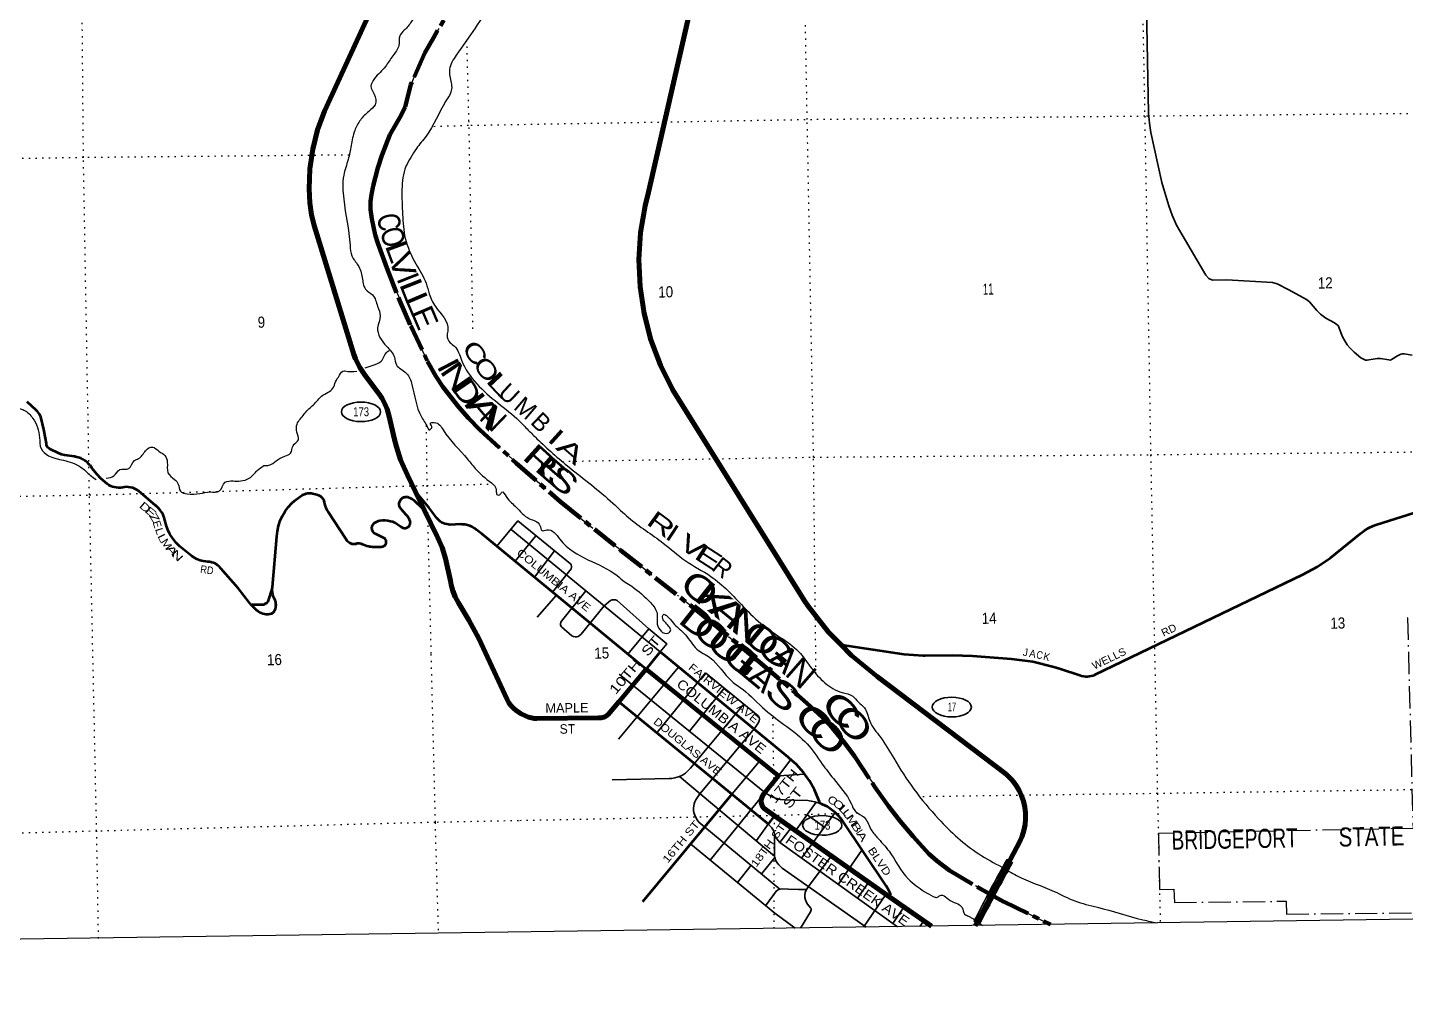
# Model space of a CAD drawing. Header units: feet. Extents: x 244583 to 493183, y 184934 to 372822.
# Drawn here: x 316821 to 338533, y 184934 to 200179 of the extents above; entities that cross this region are included whole.
import ezdxf
from ezdxf.enums import TextEntityAlignment as Align

# ---------------------------------------------------------------- set-up
doc = ezdxf.new("R2010")
doc.units = ezdxf.units.FT
doc.header["$LTSCALE"] = 70
for name, pattern in [('DOT_DASHED', [7.7, 5, -1.2, 0.3, -1.2]), ('DOTTED', [1.5, 0.3, -1.2]), ('LONG_DASH_SHORT_DASH', [9.9, 6, -1.2, 1.5, -1.2])]:
    doc.linetypes.add(name, pattern=pattern)
for name, color, linetype, lineweight in [('11', 7, 'LONG_DASH_SHORT_DASH', 60), ('17', 7, 'Continuous', 25), ('23', 7, 'Continuous', 70), ('26', 7, 'Continuous', 40), ('29', 7, 'Continuous', 25), ('39', 7, 'Continuous', 13), ('4', 7, 'Continuous', 13), ('44', 7, 'DOT_DASHED', 13), ('59', 7, 'Continuous', 13), ('7', 7, 'DOTTED', 13)]:
    doc.layers.add(name, color=color, linetype=linetype, lineweight=lineweight)
for name, color, linetype in [('12', 7, 'Continuous'), ('27', 7, 'Continuous'), ('41', 7, 'Continuous')]:
    doc.layers.add(name, color=color, linetype=linetype)

msp = doc.modelspace()

# ---------------------------------------------------------------- linework, layer by layer
at = {"layer": '11'}
for points in [[(323990.45, 201324.33), (323215.7, 200019.93), (323083.2, 199778.94), (322862.08, 199284.45)], [(322862.08, 199284.45), (322772.49, 198933.01), (322707.62, 198799.77), (322529.7, 198487.78), (322401.84, 198164.13), (322339.93, 197972.31), (322264.9, 197686.36), (322239.28, 197551.71), (322227.37, 197440.36), (322226.89, 197315.56), (322243.36, 197168.27), (322297.83, 196915.47), (322338.16, 196783.32), (322480.35, 196393.79), (322682.99, 195883.82), (322859.61, 195481.44), (323124.55, 194919.9), (323256.1, 194686.56), (323365.36, 194521.02), (323616.71, 194197.66), (323770.71, 194024.65), (323949.2, 193845.63), (324520.78, 193320.4), (325214.92, 192713.83), (326168.33, 191943.38), (327535.68, 190862.91), (328351.2, 190190.93), (329102.09, 189539.47), (329348.14, 189311.65), (329504.83, 189145.05), (329698.35, 188906.75), (329850.57, 188700.77), (330179.01, 188211.05), (330389.17, 187914.17), (330573.32, 187679.65), (330774.79, 187435.64), (331024.38, 187165.93), (331146.62, 187053.61), (331350.32, 186900.81), (331838.31, 186610.46), (332208.78, 186406.53), (332939.04, 186050.36)]]:
    msp.add_lwpolyline(points, dxfattribs=at)
at = {"layer": '17'}
for centre in [(322074.42, 194126.33), (331384.41, 189476.12), (329343.33, 187612.64)]:
    msp.add_ellipse(centre, major_axis=(-309.24, 1), ratio=0.500121, dxfattribs=at)
at = {"layer": '23'}
for p, q in [((323077.97, 192572.73), (322935.05, 192865.55)), ((330411.04, 186482.45), (328589.24, 187764.53)), ((331064.51, 186022.58), (330411.04, 186482.45))]:
    msp.add_line(p, q, dxfattribs=at)
for points in [[(329637.54, 190460.24), (329444.41, 190657.59), (329122.56, 191063.93), (329062.64, 191150.22), (326984.37, 194478.42), (326793.68, 194860.74), (326644, 195260.9), (326536.97, 195674.51), (326473.76, 196097.05), (326455.07, 196523.87), (326481.09, 196950.32), (326551.54, 197371.7), (326605.46, 197587.15), (330238.89, 213479.96)], [(322935.05, 192865.55), (322805.51, 193130.95), (322699.03, 193368.96), (322632.18, 193572.91), (322608.08, 193670.61), (322514.46, 194075.62), (322488.17, 194166.81), (322452.48, 194254.75), (322407.81, 194338.48), (322368.36, 194398.4), (322139.96, 194698.31), (322058.1, 194826.33), (321990.08, 194962.2), (321962.94, 195028.78), (321339.19, 197061.21), (321297.48, 197228.33), (321269.87, 197417.34), (321258.04, 197640.27), (321269.53, 197953.92), (321313.73, 198264.64), (321390.18, 198569.05), (321498.02, 198863.79), (322552.67, 201153.5)], [(326138.92, 189560.33), (325970.26, 189360.39), (325954.4, 189346.83), (325937.14, 189334.95), (325918.74, 189324.94), (325899.39, 189316.9), (325879.31, 189310.94), (325862.83, 189307.88), (325837.72, 189305.44), (325812.83, 189305.2), (324847.53, 189296.06), (324803.18, 189298.52), (324759.32, 189305.6), (324716.44, 189317.22), (324678.44, 189331.74), (324588.44, 189374.6), (324565.78, 189388.17), (324519.56, 189420.89), (324477.02, 189458.26), (324438.62, 189499.88), (324404.78, 189545.28), (324375.87, 189593.97), (323931.31, 190554.04), (323771.97, 190842.74), (323608.93, 191119.95), (323561.11, 191210.53), (323523.02, 191305.61), (323495.08, 191404.14), (323483.04, 191466.22), (323405.94, 191815.81), (323353.14, 191987.89), (323282.64, 192153.51), (323277.24, 192164.44), (323077.97, 192572.73)], [(331753.03, 186032.77), (332297.13, 187057.14), (332310.41, 187082.14), (332457.8, 187359.64), (332494.27, 187444.82), (332521.63, 187533.34), (332539.59, 187624.24), (332547.95, 187716.52), (332546.62, 187809.16), (332535.61, 187901.16), (332515.05, 187991.51), (332485.15, 188079.21), (332446.25, 188163.3), (332398.78, 188242.87), (332343.24, 188317.04), (332280.26, 188385), (332241.41, 188420.56), (330206.28, 189956.56), (329806.98, 190287.11), (329637.54, 190460.24)], [(328589.24, 187764.53), (328428.67, 187877.53), (328417, 187891.48), (328406.86, 187906.57), (328398.35, 187922.64), (328391.57, 187939.5), (328386.58, 187956.99), (328383.45, 187974.9), (328382.21, 187993.04), (328382.88, 188011.21), (328385.44, 188029.21), (328389.86, 188046.84), (328396.11, 188063.92), (328404.1, 188080.25), (328413.76, 188095.65), (328424.65, 188109.58), (328653.14, 188394.38), (326570.4, 190071.81), (326565.26, 190065.72), (326138.92, 189560.33)]]:
    msp.add_lwpolyline(points, dxfattribs=at)
at = {"layer": '26'}
for points in [[(320333.94, 191095.2), (320316.61, 191118), (320141.26, 191348.64), (319867.63, 191660.68), (319845.67, 191685.72), (319820.71, 191707.42), (319801.39, 191721.37), (319776.68, 191735.55), (319750.62, 191747.07), (319723.5, 191755.8), (319713.21, 191757.96), (319688.46, 191762.65), (319663.21, 191766.41), (319563.72, 191781.22), (319543, 191785.91), (319515.26, 191794.87), (319488.62, 191806.69), (319463.36, 191821.22), (319404.33, 191858.34), (319245.77, 191985.6), (319220.82, 192005.62), (319195.92, 192030.66), (319162.02, 192064.76), (319109.77, 192129.68), (319064.59, 192199.7), (319061.35, 192205.66), (319047.72, 192230.7), (319037.78, 192255.66), (319010.32, 192324.61), (318982.94, 192421.95), (318974.79, 192462.02), (318957.24, 192503.53), (318935.45, 192542.98), (318909.66, 192579.93), (318880.14, 192613.98), (318847.23, 192644.76), (318836.75, 192653.3), (318570.11, 192881.62), (318541.64, 192899.96), (318511.4, 192915.22), (318479.74, 192927.24), (318446.99, 192935.88), (318413.52, 192941.05), (318379.69, 192942.69), (318345.88, 192940.79), (318322.17, 192937.31), (318320.06, 192936.87), (318288.14, 192932.02), (318255.89, 192930.53), (318223.66, 192932.42), (318191.8, 192937.66), (318160.67, 192946.21), (318130.6, 192957.97), (318101.93, 192972.8), (318074.96, 192990.55), (317975.84, 193075.08), (317912.98, 193142.7), (317840.99, 193234.69), (317821.37, 193259.77), (317805, 193284.69), (317803.23, 193287.33), (317788.76, 193304.69), (317763.98, 193329.72), (317739.01, 193349.14), (317731.04, 193355.34), (317695.57, 193377.4), (317657.98, 193395.63), (317618.69, 193409.84), (317578.14, 193419.86), (317563.99, 193422.31), (317403.31, 193444.25), (317355.18, 193457), (317297.77, 193478.21), (317188.26, 193533.76), (317163.36, 193546.39), (317138.26, 193565.81), (317133.44, 193572.14), (317129.31, 193578.94), (317129.3, 193578.96), (317121, 193604.1), (317116.99, 193628.96), (317103.7, 193711.3), (317076.19, 193846.05), (317027.68, 194045.31), (317019.55, 194066.57), (317007.59, 194090.57), (316993.2, 194113.18), (316976.51, 194134.17), (316957.73, 194153.29), (316813.95, 194282.33)], [(320675.25, 191340.33), (320678.39, 191365.33), (320750.74, 192163.84), (320750.76, 192164.21), (320759.64, 192248.66), (320777.3, 192331.72), (320803.54, 192412.48), (320838.08, 192490.06), (320880.55, 192563.6), (320930.46, 192632.29), (320979.51, 192683.51), (321033.64, 192729.32), (321053.4, 192743.78), (321149.87, 192811.79), (321169.18, 192822.88), (321189.55, 192831.88), (321210.74, 192838.71), (321232.54, 192843.28), (321254.69, 192845.55), (321276.96, 192845.5), (321299.1, 192843.11), (321312.92, 192840.41), (321357.27, 192830.47), (321378.94, 192823.16), (321404.03, 192814.47), (321428.94, 192803.03), (321439.26, 192796.37), (321450, 192787.72), (321459.77, 192778), (321468.47, 192767.3), (321476.01, 192755.76), (321482.3, 192743.5), (321487.27, 192730.64), (321490.87, 192717.33), (321493.06, 192703.72), (321493.72, 192700.32), (321504.45, 192657.53), (321519.6, 192616.09), (321526.76, 192601.46), (321539.01, 192576.43), (321555.35, 192551.46), (321834.4, 192124.96), (321854.29, 192101.52), (321876.53, 192080.28), (321900.86, 192061.48), (321907.26, 192057.17), (321918.76, 192052.22), (321930.72, 192048.5), (321943.01, 192046.06), (321955.48, 192044.91), (321968, 192045.06), (321980.44, 192046.53), (321992.66, 192049.29), (322003.32, 192052.84), (322016.03, 192055.91), (322028.99, 192057.63), (322042.06, 192057.99), (322045.14, 192057.75), (322070.22, 192054.06), (322095.14, 192043.86), (322116.72, 192035.03), (322142.13, 192024.63), (322166.72, 192016.02), (322197.01, 192008.12), (322205.35, 192006.86), (322230.24, 192003.09), (322255.35, 192001.54), (322286.51, 191999.61), (322311.35, 191998.08), (322336.51, 191998.11), (322357.2, 191998.13), (322392.35, 192001.87), (322417.38, 192005.57), (322442.35, 192016.72), (322444.53, 192018.19), (322450.31, 192023.03), (322455.56, 192028.45), (322460.22, 192034.39), (322464.22, 192040.78), (322467.54, 192047.55), (322470.13, 192054.64), (322471.96, 192061.96), (322473.03, 192069.43), (322473.3, 192076.96), (322472.78, 192084.49), (322471.48, 192091.92), (322469.42, 192099.18), (322466.6, 192106.17), (322463.07, 192112.84), (322458.86, 192119.1)], [(330411.04, 186482.45), (330419.94, 186532.45), (330388.1, 186595.54), (330349.02, 186658.04), (329655.31, 187696.2), (329604.78, 187758.04), (329548.07, 187814.26), (329485.79, 187864.24), (329418.63, 187907.44), (329347.32, 187943.38), (329335.63, 187948.17), (329310.73, 187958.36), (329300.62, 187983.4), (329223.67, 188173.95), (329142.87, 188315.3), (329047.74, 188447.43), (328939.31, 188568.9), (328818.79, 188678.36), (328807.91, 188687.16), (326815.47, 190323.95), (326790.64, 190344.35), (326770.55, 190319.49), (326570.4, 190071.81), (323980.67, 192202.3), (323894.43, 192269.11), (323861.69, 192292.81), (323826.65, 192312.96), (323789.7, 192329.33), (323751.24, 192341.76), (323711.7, 192350.09), (323671.49, 192354.25), (323649.54, 192354.73), (323482.61, 192348.84), (323454.01, 192350.36), (323425.73, 192354.85), (323398.07, 192362.27), (323371.33, 192372.55), (323345.82, 192385.56), (323321.81, 192401.17), (323299.56, 192419.21), (323279.32, 192439.47), (323268.37, 192452.42), (323141.65, 192620.12), (322958.05, 192838.23), (322935.05, 192865.55)], [(322458.86, 192119.1), (322454.02, 192124.89), (322448.6, 192130.13), (322442.66, 192134.79), (322438.19, 192137.68), (322315.07, 192199.81), (322290.09, 192212.41), (322265.66, 192237.42), (322261.74, 192243.34), (322256.87, 192252.7), (322253, 192262.52), (322250.18, 192272.69), (322248.44, 192283.1), (322247.79, 192293.64), (322248.26, 192304.18), (322249.82, 192314.62), (322252.46, 192324.84), (322256.15, 192334.73), (322260.86, 192344.17), (322266.53, 192353.08), (322272.47, 192360.61), (322290.18, 192375.89), (322309.38, 192389.23), (322329.88, 192400.49), (322351.43, 192409.55), (322373.82, 192416.3), (322379.01, 192417.51), (322417.85, 192421.29), (322456.87, 192420.99), (322495.65, 192416.6), (322517.03, 192411.88), (322542.22, 192405.75), (322567.03, 192398.4), (322572.47, 192396.79), (322591.82, 192388.77), (322616.69, 192377.01), (322641.82, 192360.44), (322689.51, 192329.01), (322709.98, 192314.17), (322717.34, 192308.75), (322725.24, 192304.13), (322733.57, 192300.36), (322742.25, 192297.48), (322751.18, 192295.53), (322760.27, 192294.52), (322769.42, 192294.46), (322778.52, 192295.36), (322787.48, 192297.21), (322796.19, 192299.99), (322804.57, 192303.66), (322812.52, 192308.18), (322819.95, 192313.51), (322826.78, 192319.59), (322832.94, 192326.35), (322838.36, 192333.72), (322842.98, 192341.61), (322846.75, 192349.94), (322849.63, 192358.62), (322851.58, 192367.56), (322852.59, 192376.65), (322852.65, 192385.79), (322851.75, 192394.89), (322849.9, 192403.85), (322849.77, 192404.32), (322839.38, 192429.15), (322826.46, 192452.75), (322824.58, 192455.46), (322806.66, 192480.52), (322784.97, 192505.46), (322708.66, 192593.15), (322700.82, 192602.18), (322693.96, 192611.97), (322688.17, 192622.43), (322683.5, 192633.43), (322680, 192644.86), (322677.72, 192656.6), (322676.68, 192668.51), (322676.89, 192680.46), (322678.35, 192692.33), (322681.04, 192703.97), (322684.93, 192715.28), (322689.99, 192726.11), (322696.14, 192736.36), (322703.34, 192745.9), (322711.49, 192754.65), (322720.52, 192762.49), (322730.31, 192769.34), (322740.76, 192775.14), (322751.77, 192779.81), (322763.2, 192783.3)], [(322763.2, 192783.3), (322774.94, 192785.58), (322786.85, 192786.62), (322798.8, 192786.41), (322806.7, 192785.58), (322819.98, 192781.94), (322843.38, 192773.44), (322865.76, 192762.53), (322886.88, 192749.34), (322906.51, 192734.02), (323048.52, 192600.43), (323077.97, 192572.73)], [(329637.54, 190460.24), (329653.75, 190457.78), (330626.87, 190310.04), (330933.41, 190288.97), (330966.27, 190288.61), (331398.09, 190291.48), (331710.96, 190282.1), (332324.77, 190238.51), (332662.39, 190192.02), (332993.3, 190110.48), (333098.76, 190076.59), (333401.42, 189980.3), (333430.26, 189970.05), (333460.01, 189962.86), (333490.36, 189958.82), (333520.95, 189957.98), (333551.47, 189960.34), (333581.58, 189965.88), (333610.94, 189974.53), (333639.23, 189986.21), (333643.73, 189988.39), (336915.79, 191562.56), (337145, 191684.75), (337352.4, 191824.36), (337827.14, 192211.99), (337889.1, 192258.62), (337955.59, 192298.52), (338025.89, 192331.25), (338066.15, 192346.14), (338979.53, 192634.95)], [(320333.94, 191095.2), (320359.24, 191070.74), (320430.49, 191001.85), (320452.78, 190985.29), (320476.67, 190971.16), (320501.91, 190959.59), (320528.23, 190950.73), (320555.32, 190944.67), (320582.9, 190941.47), (320610.66, 190941.18), (320638.31, 190943.79), (320646.35, 190945.1), (320657.32, 190948.16), (320667.92, 190952.35), (320678.01, 190957.62), (320687.5, 190963.93), (320696.28, 190971.19), (320704.25, 190979.32), (320709.58, 190985.86), (320718.88, 191004.01), (320726.34, 191023.25), (320731.74, 191043.15), (320735.03, 191063.52), (320736.17, 191084.12), (320735.16, 191104.72), (320732, 191125.11), (320726.72, 191145.05), (320721.9, 191157.74), (320710.26, 191182.36), (320699.21, 191207.74), (320696.63, 191213.66), (320686.48, 191245.81), (320679.74, 191278.84), (320676.5, 191312.4), (320676.52, 191315.33), (320675.25, 191340.33)], [(320333.94, 191095.2), (320359.24, 191092.96), (320530.97, 191092.65), (320541.61, 191094.09), (320552.03, 191096.64), (320562.13, 191100.26), (320571.8, 191104.91), (320580.93, 191110.55), (320589.42, 191117.12), (320597.18, 191124.53), (320604.12, 191132.72), (320610.16, 191141.59), (320615.25, 191151.04), (320619.32, 191160.97), (320621.97, 191169.78), (320667.44, 191315.33), (320675.25, 191340.33)], [(327919.87, 188102.65), (326165.53, 189538.55), (326138.92, 189560.33)], [(326515.99, 186412.73), (327903.14, 188082.51), (327919.87, 188102.65)], [(328589.24, 187764.53), (328570.34, 187738.61), (328513.59, 187660.8), (328493.56, 187633.33), (328470.36, 187652.09), (327919.87, 188102.65)]]:
    msp.add_lwpolyline(points, dxfattribs=at)
at = {"layer": '29'}
for p, q in [((324439.8, 192275.57), (326790.47, 190344.49)), ((324828.53, 192175.32), (324504.23, 191774.58)), ((325122.18, 191936.05), (324806.72, 191523.46)), ((325386.37, 191651.83), (325093.99, 191284.1)), ((325616.86, 191305.21), (325235.33, 190831.15)), ((325148.14, 191233.68), (324852.46, 190890.18)), ((325543.43, 190626.71), (325905.48, 191071.51)), ((327078.06, 190105.76), (326132.55, 188970.75)), ((326141.37, 189993.02), (328440.64, 188129.51)), ((327501.3, 190015.52), (326737.46, 189071.86)), ((327501.3, 190015.52), (328334.54, 189338.88)), ((327798.58, 189774.43), (327249.56, 189098.12)), ((328106.73, 189522.47), (327265.28, 188511.6)), ((328359.3, 188631.61), (327923.91, 188107.51)), ((328849.92, 188650.28), (328653.14, 188394.38)), ((326932.2, 188348.45), (326033.13, 188331.52)), ((327091.63, 188380.49), (328592.48, 187129.18)), ((328653.14, 188394.38), (329066.66, 188421.15)), ((328408.51, 188087.74), (327577.09, 187064.04)), ((329246.98, 187979.3), (328921.25, 187528.66)), ((328306.09, 187376.26), (328493.2, 187632.83)), ((329547.18, 187814.22), (329018.85, 187095.68)), ((329104.62, 187779.03), (329376.98, 187584.37)), ((327491.48, 187586.98), (328676.08, 186609.75)), ((328589.64, 187473.86), (328593.2, 187148.79)), ((328676.19, 187341.35), (328852.61, 187572.94)), ((328676.19, 187341.35), (330528.54, 186014.67)), ((329592.01, 186682), (329969.04, 187222.59)), ((328221.61, 186983.39), (328007.37, 186710.33)), ((328390.38, 186853.3), (328597.02, 187105.27)), ((329125.07, 186647.6), (329485.44, 187128.91)), ((328712.95, 186937.61), (330034.87, 186007.39)), ((328625.12, 186580.5), (328449.27, 186347.88)), ((329125.07, 186647.6), (329094.14, 186600.89)), ((330073.93, 186715.19), (329900.77, 186464.82)), ((330345.66, 186522.49), (329991.51, 186006.76)), ((330631.13, 186325.05), (330457.06, 186067.96)), ((329003.14, 185992.23), (329156.12, 186249.02)), ((330943.52, 186106.5), (330880.85, 186019.87))]:
    msp.add_line(p, q, dxfattribs=at)
for points in [[(334438.74, 201307.53), (334483.98, 198829.27), (334499.85, 198673.95), (334521.86, 198524.7), (334692.49, 197738.43), (334803.32, 197370.92), (334858.49, 197223.69), (334924.34, 197065.49), (335387.55, 196276.66), (335436.01, 196226.18), (335491.32, 196202.51), (335719.26, 196205.68), (336436.54, 196163.61), (336512.92, 196141.08), (336693.56, 196049.16), (336971.74, 195898.59), (337022.66, 195857.07), (337135.23, 195720.39), (337192.45, 195666.7), (337279.86, 195602.05), (337413.87, 195530.07), (337457.29, 195497.38), (337470.9, 195483.93), (337541.58, 195306.68), (337613.62, 195184.51), (337660.7, 195127.66), (337723.97, 195066.72), (337830.65, 194978.38), (337882.15, 194948.94), (337903.3, 194939.74), (337927.21, 194939.29), (338088.14, 194967.34), (338142.79, 194964.6), (338274.18, 194943.06), (338296.89, 194941.58), (338316.2, 194948.94), (338406.6, 195006.3), (338459.66, 195037.28), (338482.65, 195040.96), (338513.12, 195041.15), (338638.48, 195017.57)], [(324213.44, 192012.96), (324547.56, 192409.16), (325375.29, 191730.01)], [(325375.29, 191730.01), (325384.48, 191716.64), (325391.9, 191695.41), (325394.03, 191673.11), (325386.37, 191651.83)], [(325905.48, 191071.51), (326006.19, 191154.04), (326031.65, 191164.66), (326060.3, 191167.84), (326083.64, 191163.6), (326109.72, 191152.57)], [(326109.72, 191152.57), (326609.36, 190707.38), (326281.64, 190310.92)], [(325235.33, 190831.15), (325222.69, 190811.18), (325217.38, 190788.89), (325219.5, 190764.48), (325232.23, 190742.18), (325399.86, 190598.88), (325423.2, 190588.27), (325450.79, 190581.9), (325477.31, 190582.96), (325498.53, 190589.33), (325515.51, 190599.94), (325543.43, 190626.71)], [(326609.36, 190707.38), (326894.06, 190472.32), (326790.64, 190344.35)], [(328334.54, 189338.88), (328351.95, 189311.3), (328355.13, 189286.88), (328351.95, 189261.41), (328337.55, 189230.46)], [(328337.55, 189230.46), (328273.31, 189139.86), (327415.71, 188110.3)], [(327091.63, 188380.49), (327139.81, 188403.73), (327187.55, 188434.51), (327265.28, 188511.6)], [(326932.2, 188348.45), (326971.12, 188351.71), (327019.92, 188360.21), (327091.63, 188380.49)], [(327491.48, 187586.98), (327398.69, 187664.92), (327373.75, 187698.89), (327341.4, 187756.21), (327320.71, 187814.59), (327315.4, 187843.25), (327313.81, 187883.59), (327322.83, 187951.53), (327333.44, 187983.37), (327349.88, 188015.22), (327415.71, 188110.3)], [(328440.64, 188129.51), (328536.02, 188069.35), (328606.57, 188040.69), (328686.68, 188018.4), (328748.74, 188013.09), (328894.62, 188009.9), (329115.3, 188003.54), (329171, 187996.11), (329225.64, 187984.43), (329310.73, 187958.36)], [(328493.56, 187633.33), (328547.69, 187575.76), (328565.72, 187547.1), (328578.45, 187521.63), (328584.82, 187502.52), (328590.12, 187472.8)], [(328590.12, 187472.8), (328609.22, 187430.34), (328627.26, 187401.68), (328676.19, 187341.35)], [(327272.37, 187315.43), (328595.86, 186228.58), (328914.13, 185990.92)], [(328593.2, 187148.79), (328592.48, 187129.18), (328597.02, 187105.27), (328612.94, 187056.7), (328630.97, 187024.86), (328657.5, 186989.83), (328712.95, 186937.61)], [(328625.12, 186580.5), (328650.07, 186598.13), (328676.08, 186609.75), (328716.75, 186610.71)], [(329094.14, 186600.89), (328970.88, 186600.89), (328809.11, 186606.78), (328716.75, 186610.71)], [(329094.14, 186600.89), (329076.03, 186555.67), (329068.08, 186519.58), (329068.61, 186477.12), (329078.69, 186438.91), (329095.13, 186399.63), (329110.52, 186373.1), (329159.32, 186315.77), (329168.34, 186300.91), (329169.93, 186281.81), (329156.12, 186249.02)]]:
    msp.add_lwpolyline(points, dxfattribs=at)
at = {"layer": '39'}
msp.add_line((331742, 186130.99), (331870.5, 186034.62), dxfattribs=at)
for points in [[(328783.62, 214960.96), (328709.23, 214657.85), (328650.5, 214518.85), (328591.94, 214373.79), (328621.73, 214245.27), (328536.54, 213968.14), (328540.87, 213737.88), (328558.29, 212887.61), (328515.83, 212086.24), (328342.4, 210984.26), (328149.57, 210146.48), (328112.96, 209937.35), (328166.67, 209819.58), (328276.45, 209717.47), (328250.28, 209641.99), (328153.09, 209653.51), (328029.84, 209658.25), (327953.7, 209565.26), (327868.07, 209377.03), (327544.69, 208808.52), (327007.61, 207573.43), (326950.96, 207432.46), (326865.32, 207171.48), (326360.27, 205799.85), (326150.3, 204997.98), (326033.43, 204113.76), (326010.62, 204062.62), (325953.64, 204006.52), (325914.86, 203876.14), (325852.03, 203666.3), (325863.54, 203468.57), (325761.28, 203298.08), (325650.92, 202909.13), (325672.36, 202790.48), (325619.57, 202655.68), (325403.47, 202514.44), (325270.35, 202365.34), (325280.87, 202276.71), (325302.93, 202208.6), (325198.84, 202177.49), (325079.55, 202038.87), (324636.9, 201404.48), (324148.73, 200591.04), (323576.69, 199745.01), (323469.88, 199519.84), (323474.85, 199412.87), (323502.61, 199211.54), (323409.14, 199015.02), (323101.29, 198469.16), (322947.26, 198273.01), (322862.25, 198135.32), (322783.41, 197993.75), (322720.84, 197628.32), (322729.75, 197232.49), (322772.33, 196859.8), (322940.9, 196456.17), (323100.68, 196151.32), (323151.75, 195982.95), (323248.02, 195785.5), (323445.89, 195417.02), (323432.1, 195331.77), (323479.7, 195215.86), (323547.87, 195159.1), (323658.82, 194941.84), (324230.42, 194268.23), (324569.31, 193982.38), (324709.64, 193840.1), (324847.47, 193702.96), (325360.5, 193250.05), (326044.05, 192688.6), (326288.44, 192462.83), (326838.51, 192057.4), (327181.04, 191785.79), (327587.61, 191534.1), (328099.18, 191060.94), (328418.4, 190756.37), (328999.62, 190319.45), (329169.33, 190093.68), (329385.7, 189859.06), (329656.38, 189704.73), (329823.42, 189648.63), (329910.69, 189558.04), (330008.21, 189461.66), (330092.66, 189253.79), (330259.01, 189003.67), (330470.05, 188669.9), (330786.17, 188185.39), (331176.57, 187715.02), (331811.43, 187162.35), (332178.08, 186953.95)], [(323341.66, 210452.78), (323529.08, 210243.66), (323718.07, 210050.74), (323935.52, 209923.26), (324293.05, 209546.97), (324628.3, 209246.87), (324704.36, 209123.64), (324859.25, 209069.23), (325038.33, 208942.73), (325345.85, 208696.44), (325868.02, 208278.13), (325932.49, 208209.15), (325956.07, 208159.27), (325928.66, 208055.47), (325844.09, 207828.87), (325497.31, 206938.43), (325483.73, 206772.36), (325430.31, 206514.27), (325210.48, 205704.05), (325197.3, 205596.59), (325189.33, 205519.59), (325144.84, 205449.68), (325087.34, 205266.25), (325068.95, 205201.09), (325080.21, 205158.96), (325031.8, 205084.9), (325056.21, 205004.73), (325002.97, 204886.08), (324977.13, 204725.74), (324785.24, 204219.4), (324261.47, 203233.22), (323911.06, 202401.28), (323605.04, 201788.78), (323531.02, 201691.8), (323426.12, 201470.72), (323334.4, 201357.09), (323264.23, 201120.78), (323175.8, 200960.77), (323129.68, 200803.92), (323099.13, 200667.7), (322953.1, 200401.05), (322854.26, 200252.87), (322803.66, 200184.82), (322756.54, 200137.06), (322686.33, 200048.27), (322670.35, 199896.28), (322577.89, 199736.16), (322459.49, 199565.23), (322289.11, 199376.72), (322231.95, 199253.93), (322283.81, 199130.04), (322296.44, 198964.68), (322198.45, 198858.97), (322064.99, 198721.99), (321976.67, 198557.93), (321920.62, 198322.01), (321872.24, 198100.43), (321802.41, 197852.01), (321802.69, 197476.15), (321903.48, 196749.38), (321932.31, 196582.44), (322027.19, 196435.47), (322095.12, 196241.29), (322146.57, 196058.8), (322256.03, 195968.8), (322337.68, 195789.15), (322378.16, 195638.68), (322336.91, 195451.66), (322476.13, 195160.39), (322602.04, 194985.97), (322633.57, 194867.6), (322792.7, 194732.48), (322878.34, 194554.95), (323021.23, 194057.67), (323123.05, 193878.55), (323146.19, 193844.83), (323189.77, 193874.3), (323169.62, 193946.5), (323229.79, 193960.25), (323370.33, 193840.79), (323754.34, 193382.37), (323894.2, 193214.39), (324164.42, 192978.87)], [(309041.95, 195940.38), (309055.21, 195870.03), (309135.87, 195799.46), (309287.85, 195777.31), (309410.53, 195720.01), (309520.93, 195595.69), (309656.43, 195512.46), (309769.93, 195495.33), (309861.81, 195530.15), (309965.97, 195631.99), (310092.13, 195667.74), (310270.22, 195650.33), (310443.49, 195661.08), (310811.95, 195693.29), (310979.84, 195679.65), (311273.34, 195721.95), (311400.61, 195644.56), (311556.13, 195640.69), (311898.85, 195581.26), (312301.8, 195460.82), (312429.41, 195444.07), (312566.22, 195459.9), (312660.99, 195389.72), (312766.08, 195311.73), (312919.51, 195237.08), (313061.01, 195156.04), (313169.67, 195021.57), (313310.82, 194879.89), (313489.91, 194753.39), (313632.08, 194720.87), (313693.14, 194702.31), (313803.62, 194721.47), (313898.57, 194717.98), (314005.74, 194710.78), (314110.5, 194717.66), (314179.74, 194695.28), (314300.69, 194700.58), (314457.21, 194660.36), (314676.53, 194684.48), (314801.07, 194706.04), (314902.53, 194759.31), (315051.43, 194702.72), (315205.6, 194674.56), (315321.56, 194714.07), (315512.93, 194727.34), (315659.49, 194755.56), (315733.05, 194795.94), (315820.83, 194759.92), (315902.66, 194646.96), (315983.04, 194586.49), (316046.39, 194485.14), (316182.17, 194391.82), (316314.64, 194272.14), (316418.49, 194165.83), (316556.52, 194137.24), (316690.64, 194177.24), (316761.9, 194154.92), (316900.65, 194027.33), (316977.32, 193881.89), (317010.12, 193717.08), (317034.97, 193548), (317149.07, 193435.91), (317385.19, 193363.49), (317659.86, 193255.58), (317807.91, 193130.18), (317901.96, 193058.77)], [(322141.03, 194817.29), (322142.48, 194817.93), (322264.39, 194861.65), (322391.79, 194925.72), (322494.61, 195076.02), (322522.29, 195093.29)], [(320542.02, 193281.25), (320624.66, 193285.5), (320737.83, 193353.23), (320874.98, 193429.69), (320966.52, 193476.63), (321003.79, 193588.78), (321087.84, 193688.05), (321066.4, 193806.7), (321066.92, 193934.02), (321117.24, 194012.17), (321238.38, 194156.91), (321375.98, 194289.96), (321450.39, 194372.81), (321559.7, 194434.37), (321632.64, 194496.97), (321674.17, 194601.15), (321735.97, 194701.84), (321810.72, 194772.57), (321818.84, 194770.77), (322008.47, 194766.6)], [(318060.92, 193083.32), (318181.11, 193118.3), (318273.22, 193217.79), (318416.07, 193233.78), (318503.43, 193359.42), (318571.22, 193389.54), (318680.81, 193513.76), (318792.25, 193571.34), (318890.95, 193505.3), (318985.61, 193439.16), (319022.8, 193335.09), (319033.47, 193167.65), (319137.38, 193059.32), (319195.85, 192988.16), (319229.17, 192877.92), (319337.34, 192834.37), (319534.98, 192839.72), (319701.82, 192864.44), (319844.67, 192880.44), (319935.78, 193016.27), (320058.3, 193037.78), (320179.37, 193039.04), (320313.43, 193081.06), (320441.29, 193201.73), (320542.02, 193281.25)], [(324164.42, 192978.87), (324177.52, 192967.45), (324206.53, 192867.19), (324226.07, 192817.2), (324266.3, 192822.33), (324293.42, 192863.48), (324363.99, 192792.65), (324522.06, 192623.14), (324730.88, 192442.88), (324895.29, 192336.19), (324927.77, 192256.24), (325004.13, 192268.41), (325208.08, 192118.33), (326109.83, 191548.64), (326235.8, 191444.95), (326342.57, 191379.14)], [(326342.57, 191379.14), (326642.42, 191118.49), (326742.05, 190945.39), (326744.55, 190781.77), (326804.09, 190672.24), (326911.98, 190638.79), (326954.95, 190690.47), (326925.16, 190746.25), (326860.58, 190819.27), (326826.25, 190893.1), (326841.21, 190935.95), (326890.17, 190917.06), (326994.24, 190802.68), (327187.15, 190613.91), (327368.96, 190388.46), (327574.49, 190254.59), (327919.8, 189882.02), (328094.96, 189751.37), (328444.88, 189431.46), (329103.45, 188897.62), (329344.35, 188578.8), (329518.21, 188349.09), (329797.42, 187958.56), (329867.48, 187833.15), (330003.27, 187739.83), (330105.09, 187560.72), (330205.68, 187426.03), (330395.45, 187204.84), (330698.13, 186768.47), (330822.14, 186662.7), (331093.26, 186492.21), (331146.14, 186477.48), (331191.86, 186502.97), (331238.02, 186512.3), (331332.63, 186448.18), (331453.41, 186386.78), (331546.06, 186320.58), (331587.33, 186214.6), (331646.76, 186181.86), (331691.8, 186158.83), (331742, 186130.99)], [(332178.08, 186953.95), (332406.11, 186822.8), (332998.32, 186572.09), (333323.34, 186423.27), (333679.28, 186323.79), (334397.22, 186124.98), (334621.41, 186075.45)]]:
    msp.add_spline(points, degree=3, dxfattribs=at)
at = {"layer": '4'}
msp.add_lwpolyline([(244583.23, 368785.28), (275154.65, 369142.74), (305725.57, 369542.24), (336295.9, 369983.81), (366865.59, 370467.41), (397437.89, 370993.07), (428002.83, 371560.78), (458570.27, 372170.54), (489136.84, 372822.34), (493183.04, 189004.41), (462363.63, 188347.22), (431543.33, 187732.43), (400722.22, 187160.02), (369900.35, 186630.01), (339077.78, 186142.4), (308254.57, 185697.19), (277430.77, 185294.38), (246606.45, 184933.96)], close=True, dxfattribs=at)
msp.add_lwpolyline([(244583.23, 368785.28), (275154.65, 369142.74), (305725.57, 369542.24), (336295.9, 369983.81), (366865.59, 370467.41), (397437.89, 370993.07), (428002.83, 371560.78), (458570.27, 372170.54), (489136.84, 372822.34), (493183.04, 189004.41), (462363.63, 188347.22), (431543.33, 187732.43), (400722.22, 187160.02), (369900.35, 186630.01), (339077.78, 186142.4), (308254.57, 185697.19), (277430.77, 185294.38), (246606.45, 184933.96)], close=True, dxfattribs=at)
at = {"layer": '44'}
for points in [[(323578, 200630.28), (323160.4, 199922.95), (322971.89, 199544.76), (322840.79, 199226.71), (322785.38, 198968.4), (322712.87, 198809.25), (322557.12, 198542.42), (322384.87, 198115.35), (322293.5, 197809.05), (322232.37, 197500.05), (322229.57, 197275.11), (322268.52, 197036.35), (322359.45, 196732.48), (322546.22, 196222.6), (323059.54, 195048.87), (323200.02, 194785.31), (323347.34, 194546.65), (323602.87, 194214.08), (324007.06, 193789.88), (324720.49, 193146.81), (325454.92, 192514.16), (327448.95, 190932.75), (328520.71, 190047.33), (329275.22, 189382.64), (329438.29, 189217.22), (329580, 189054.49), (329789.4, 188787.37), (330046.81, 188412.46), (330345.95, 187972.02), (330680.77, 187545.96), (330991.51, 187198.61), (331164.52, 187038.39), (331296.12, 186937.32), (332053.16, 186490.39), (332939.19, 186050.37)], [(339005.93, 190890.82), (338565.86, 190883.32), (338652.77, 187564.17), (334640.47, 187486.85), (334657.47, 186604.68), (334884.66, 186609.62), (334892.54, 186396.6), (336651.58, 186418.72), (336660.77, 186215.05), (339076.32, 186238.9)]]:
    msp.add_lwpolyline(points, dxfattribs=at)
at = {"layer": '59'}
for p, q in [((332251.29, 187078.64), (332343.31, 187027.77)), ((332332.39, 187024.65), (332254.44, 187067.74)), ((331823.69, 186054.36), (331730.94, 186101.62)), ((331740.87, 186105.53), (331820.18, 186065.12))]:
    msp.add_line(p, q, dxfattribs=at)
for centre, radius, start, end in [((355761.37, 173903.15), 26950.2, 150.73549, 153.08599), ((355761.37, 173903.15), 26942.2, 150.74984, 153.06949), ((355760.69, 173901.8), 26853.2, 150.74558, 153.06649), ((355760.69, 173901.8), 26845.2, 150.72838, 153.08357)]:
    msp.add_arc(centre, radius, start, end, dxfattribs=at)
at = {"layer": '7'}
for p, q in [((328582.63, 188241.45), (328566.62, 189334.35)), ((329900.69, 187803.73), (329848.03, 187802.22)), ((328587.81, 185986.13), (328588.31, 187313.93))]:
    msp.add_line(p, q, dxfattribs=at)
for points in [[(334320.24, 204121.92), (334425.26, 198781.84), (334517.9, 193451.53), (334624.89, 188113.52), (334669.02, 186076.14)], [(329244.85, 190003.72), (329206.88, 193412.8), (329106.56, 198728.76), (329005.84, 204058.85)], [(317938.43, 185832.51), (317909.74, 187521.5), (317795.86, 192816.88), (317701.65, 198130.98), (317654.54, 203420.09)], [(323737.57, 199984.15), (323771.6, 198709.15), (323834.97, 195355.49)], [(338885.86, 198825.48), (334425.26, 198781.84), (329180.91, 198727.98), (323770.82, 198634.8), (323191.34, 198617.04)], [(321887.77, 198171.55), (317701.65, 198130.98), (312422.15, 198046.63), (308085.83, 197963.53)], [(323102.25, 193912.62), (323111.89, 192966.88), (323177.21, 190307.25)], [(325246.92, 193346.58), (329206.88, 193412.8), (334517.9, 193451.53), (338966.47, 193497.91)], [(308159.01, 192643.7), (312494.46, 192721.83), (317795.86, 192816.88), (323111.89, 192966.88), (324159.57, 192989.35)], [(323177.21, 190307.25), (323242.24, 187659.82), (323291.19, 185909.08)], [(339046.97, 188178.33), (334624.89, 188113.52), (330873.68, 188063.31)], [(328588.43, 187631.72), (328588.51, 187840.52), (328587.85, 187885.47)], [(324556.99, 187685.98), (323242.24, 187659.82), (317909.74, 187521.5), (312569.12, 187384.97), (308231.52, 187372.28)], [(329609.76, 187795.41), (328587.73, 187766.17), (324556.99, 187685.98)]]:
    msp.add_lwpolyline(points, dxfattribs=at)

# ---------------------------------------------------------------- texts
at = {"layer": '12'}
for s, rotation, width, p in [('O', 321.64, 1.35, (327071.31, 191358.32)), ('K', 321.64, 1.6, (327290.21, 191185.06)), ('D', 321.64, 1.4, (327048.91, 190821.63)), ('A', 320.735, 1.75, (327523.93, 191000.08)), ('O', 320.84, 1.35, (327260.49, 190652.27)), ('N', 320.509, 1.6, (327783.94, 190787.51)), ('U', 320.509, 1.55, (327472.18, 190468.84)), ('O', 320.509, 1.35, (328043.14, 190573.92)), ('G', 320.509, 1.4, (327716.78, 190267.26)), ('G', 320.288, 1.4, (328258.58, 190396.38)), ('L', 320.509, 1.85, (327941.94, 190081.72)), ('S', 318.842, 1.45, (328401.19, 189691.93)), ('C', 314.384, 1.6, (329291.38, 189503.28)), ('C', 317.558, 1.55, (328866.64, 189300.52)), ('O', 311.75, 1.45, (329486.58, 189303.81)), ('O', 313.978, 1.5, (329065.29, 189112.16))]:
    msp.add_text(s, height=400, rotation=rotation, dxfattribs=dict(at, width=width)).set_placement(p)
for s, rotation, p in [('A', 318.842, (328482.98, 190209.94)), ('N', 318.842, (328735.84, 189988.9)), ('A', 319.018, (328147.66, 189912.19))]:
    msp.add_text(s, height=400, rotation=rotation, dxfattribs=at).set_placement(p)
at = {"layer": '17'}
for s, width, p in [('173', 0.8, (322077.32, 194058.02)), ('17', 0.6, (331387.32, 189407.81)), ('173', 0.8, (329346.23, 187544.33))]:
    msp.add_text(s, height=140, dxfattribs=dict(at, width=width)).set_placement(p, align=Align.CENTER)
for s, rotation, width, p in [('10TH  ST', 49.85, 1.3, (326088.62, 189663.8)), ('COLUMBIA AVE', 321.152, 1.15, (327034.26, 189813.77)), ('ST', 0.543, 0.95, (325206.31, 189055.43)), ('17TH ', 51.261, 1.25, (328602.44, 187945.47)), ('ST', 51.261, 1.4, (328825.63, 187859.58)), ('FOSTER CREEK AVE', 324.864, 1.15, (328750.9, 187350.53))]:
    msp.add_text(s, height=150, rotation=rotation, dxfattribs=dict(at, width=width)).set_placement(p)
msp.add_text('MAPLE', height=150, rotation=0.543, dxfattribs=at).set_placement((324981.47, 189385.64))
at = {"layer": '27'}
for s, rotation, width, p in [('D', 320.137, 1.5, (318569.03, 192631.57)), ('E', 320.137, 1.65, (318657.6, 192557.61)), ('Z', 302.629, 1.55, (318730.59, 192490.38)), ('E', 288.019, 1.05, (318789, 192390.78)), ('L', 287.698, 1.2, (318828.35, 192277.38)), ('L', 296.317, 1.4, (318863.31, 192169.33)), ('M', 304.287, 1.25, (318913.31, 192079.91)), ('A', 313.165, 1.8, (318989.07, 191970.64)), ('N', 313.165, 1.6, (319072.07, 191888.64)), ('COLUMBIA AVE', 320.557, 1.2, (324518.82, 191889.07)), ('RD', 351.534, 0.9, (319535.75, 191593.29)), ('RD', 25.692, 1.05, (334721.76, 190582.07)), ('J', 351.818, 0.95, (332500.33, 190284.51)), ('A', 349.724, 0.95, (332597.77, 190268.44)), ('C', 347.61, 0.85, (332707.74, 190248.96)), ('K', 345.787, 0.95, (332816.78, 190224.15)), ('WELLS', 25.692, 1.05, (333630.97, 190062.58)), ('FAIRVIEW AVE', 320.597, 1.2, (327223.25, 190081.42)), ('DOUGLAS AVE', 320.7, 1.15, (326672.38, 189227.51)), ('16TH ST', 50.282, 1.25, (326906.73, 187006.37)), ('18TH ST', 53.897, 1.25, (328303.86, 186942.11)), ('BLVD', 303.751, 1.2, (330057.12, 187220.88))]:
    msp.add_text(s, height=120, rotation=rotation, dxfattribs=dict(at, width=width)).set_placement(p)
for s, rotation, width, p in [('C', 327.249, 1.3, (329473.68, 187954.02)), ('O', 321.253, 1.4, (329562.81, 187892.07)), ('L', 315.253, 2.1, (329648.11, 187812.55)), ('U', 306.751, 1.4, (329694.75, 187749.46)), ('M', 303.751, 1.25, (329763.14, 187657.89)), ('B', 303.751, 1.45, (329832.76, 187550.48)), ('A', 303.751, 1.5, (329923.14, 187406.61))]:
    msp.add_text(s, height=120, rotation=rotation, dxfattribs=dict(at, width=width)).set_placement(p, align=Align.CENTER)
msp.add_text('I', height=120, rotation=303.751, dxfattribs=at).set_placement((329879.29, 187480.81), align=Align.CENTER)
at = {"layer": '41'}
for s, rotation, width, p in [('C', 305.053, 1.45, (323650.23, 195133.34)), ('O', 307.476, 1.4, (323821.28, 194870.26)), ('L', 313.158, 2.05, (324020.35, 194614.24)), ('I', 317.905, 1.7, (324991.8, 193685.11)), ('A', 319.195, 1.75, (325128.22, 193549.11)), ('R', 323.774, 1.6, (326553.43, 192369.59)), ('I', 326.598, 1.35, (326851.93, 192142.58)), ('V', 326.586, 1.55, (327061.07, 191999.7)), ('E', 327.184, 1.7, (327304.52, 191830.9))]:
    msp.add_text(s, height=275, rotation=rotation, dxfattribs=dict(at, width=width)).set_placement(p)
for s, rotation, p in [('U', 317.327, (324218.23, 194400.88)), ('M', 319.407, (324463.3, 194180.89)), ('B', 316.516, (324729.54, 193947.62)), ('R', 321.749, (327583.81, 191646.03))]:
    msp.add_text(s, height=275, rotation=rotation, dxfattribs=at).set_placement(p)
at = {"layer": '44'}
for s, height, rotation, width, p in [('C', 350, 281.331, 0.8, (322348.24, 197082.74)), ('O', 350, 286.494, 0.85, (322412.41, 196831.89)), ('L', 350, 290.212, 1.25, (322503.03, 196593.36)), ('V', 350, 290.212, 1.2, (322564.32, 196375.58)), ('L', 350, 291.549, 1.3, (322733.46, 195983.21)), ('L', 350, 293.053, 1.3, (322824.22, 195763.97)), ('E', 350, 293.053, 1.1, (322920.29, 195543.57)), ('I', 350, 297.568, 1.2, (323297.51, 194779.82)), ('N', 350, 304.005, 1.45, (323441.45, 194568.84)), ('D', 350, 305.008, 1.3, (323596.54, 194348.56)), ('I', 350, 306.519, 1.5, (323726.18, 194196.09)), ('A', 350, 310.519, 1.8, (323905.03, 194024.15)), ('R', 350, 317.81, 1.6, (324795.82, 193220.62)), ('E', 350, 319.118, 1.6, (324976.86, 193057.91)), ('S', 350, 319.118, 1.45, (325145.71, 192917.7)), ('BRIDGEPORT', 300, 1.104, 0.75, (335844.82, 187248.53)), ('STATE', 300, 1.104, 0.8, (338000.73, 187287.87))]:
    msp.add_text(s, height=height, rotation=rotation, dxfattribs=dict(at, width=width)).set_placement(p, align=Align.CENTER)
for s, rotation, p in [('I', 291.549, (322653.45, 196167.7)), ('N', 316.064, (324039.6, 193901.83))]:
    msp.add_text(s, height=350, rotation=rotation, dxfattribs=at).set_placement(p, align=Align.CENTER)
at = {"layer": '7'}
for s, width, p in [('10', 0.9, (326762.02, 195925.11)), ('11', 0.65, (331875.55, 195970.25)), ('12', 0.9, (337154.73, 196066.4)), ('9', 0.9, (320449.32, 195449.97)), ('14', 0.9, (331858.35, 190785.36)), ('13', 0.9, (337352.33, 190708.16)), ('16', 0.9, (320596.21, 190132.52)), ('15', 0.9, (325753.37, 190236.14))]:
    msp.add_text(s, height=175, rotation=1.551, dxfattribs=dict(at, width=width)).set_placement(p)

doc.saveas('drawing.dxf')
